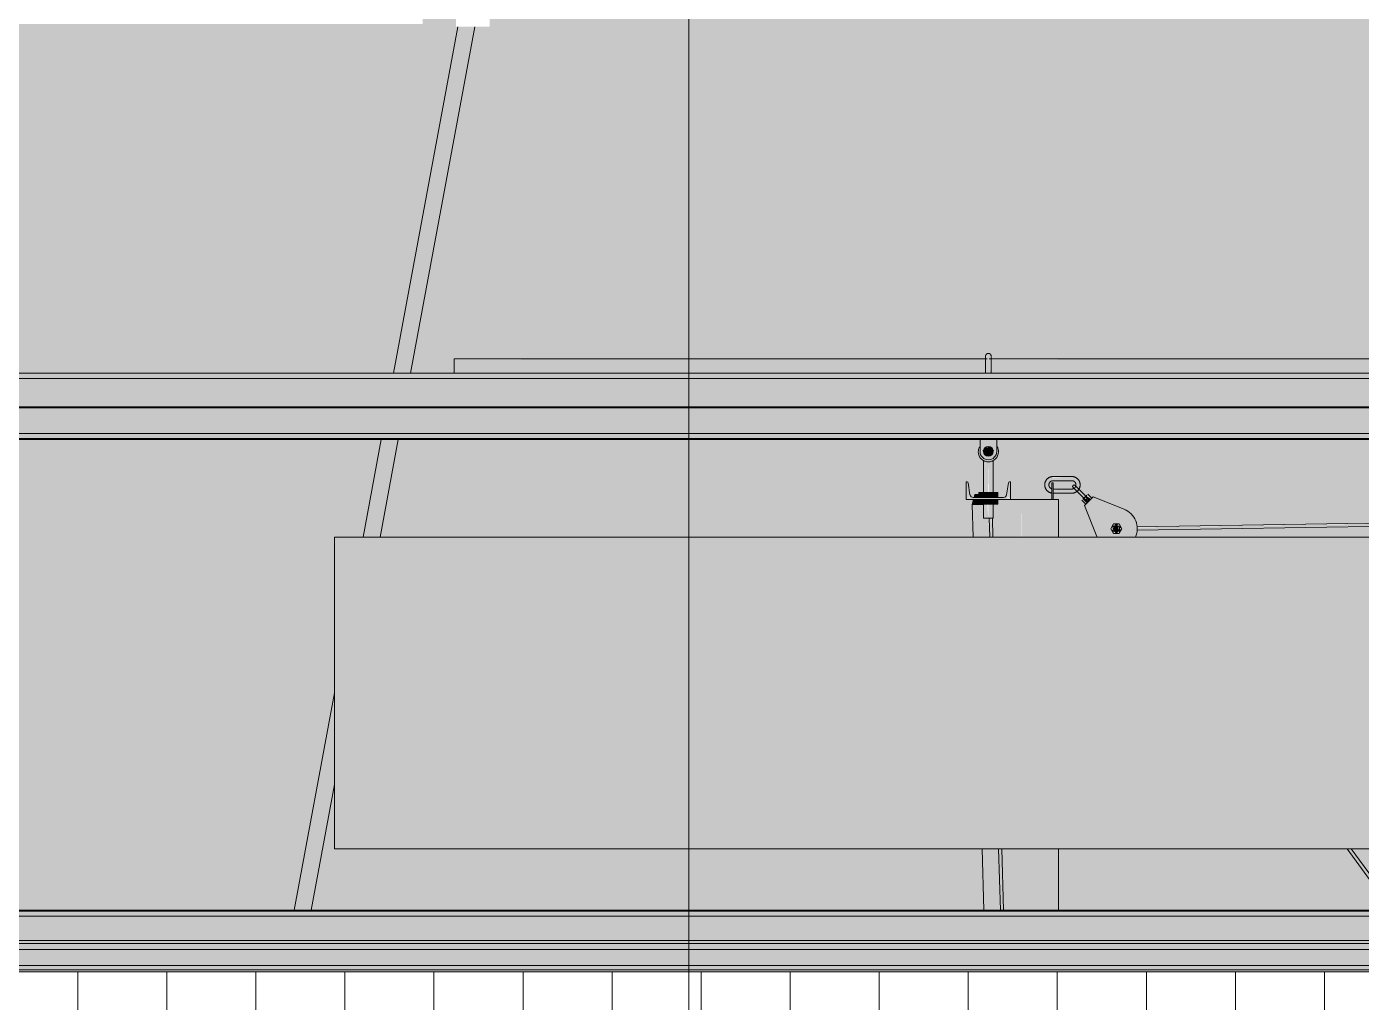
# Model space of a CAD drawing. Header units: inches. Extents: x -55396 to -733, y -290 to 853.
# Drawn here: x -20498.5 to -20378.6, y 236.2 to 323.8 of the extents above; entities that cross this region are included whole.
import ezdxf

# ---------------------------------------------------------------- set-up
doc = ezdxf.new("R2010")
doc.units = ezdxf.units.IN
doc.header["$MEASUREMENT"] = 0
doc.linetypes.add('Hidden 1_8_', pattern=[0.1875, 0.125, -0.0625])
for name, color, linetype, lineweight in [('A-GLAZ-CWMG', 51, 'Continuous', 9), ('A-WALL-PATT', 111, 'Continuous', 25), ('G-ANNO-SYMB', 111, 'Continuous', 9), ('I-WALL', 2, 'Continuous', 9), ('M-HVAC-DUCT', 70, 'Continuous', 9), ('Q-SPCQ', 91, 'Continuous', 9), ('S-BEAM', 12, 'Continuous', 9)]:
    doc.layers.add(name, color=color, linetype=linetype, lineweight=lineweight)

# ---------------------------------------------------------------- blocks, each defined once
blk = doc.blocks.new('Girt_Z - 10_D-1178830-Section 7')
at = {"layer": 'S-BEAM'}
for points in [[(21240.14, 292.25), (21380.55, 292.25), (21380.55, 292.73), (21134.3, 292.73), (21134.3, 292.25), (21237.72, 292.25)], [(21134.3, 289.88), (21380.55, 289.88), (21380.55, 292.25), (21134.3, 292.25), (21134.3, 291.26)], [(21150.57, 289.7), (21380.55, 289.72), (21380.55, 289.88), (21134.3, 289.88), (21134.3, 289.7), (21145.73, 289.7)], [(21378.13, 287.3), (21380.55, 287.3), (21380.55, 289.62), (21134.3, 289.62), (21134.3, 287.3), (21368.45, 287.3)], [(21378.13, 286.85), (21380.55, 286.85), (21380.55, 287.3), (21134.3, 287.3), (21134.3, 286.85), (21368.45, 286.85)]]:
    blk.add_hatch(color=256, dxfattribs=at).paths.add_polyline_path(points, flags=0)
for p, q in [((21134.3, 292.73), (21380.55, 292.73)), ((21134.3, 292.25), (21380.55, 292.25)), ((21134.3, 289.7), (21380.55, 289.7)), ((21134.3, 289.62), (21380.55, 289.62)), ((21134.3, 287.3), (21380.55, 287.3)), ((21134.3, 286.85), (21380.55, 286.85)), ((21134.3, 286.77), (21380.55, 286.77))]:
    blk.add_line(p, q, dxfattribs=at)
blk = doc.blocks.new('Basketball_Backstop-Performance_Sports_Systems-3103-Ceiling_Hung - 27_-0_ to 27_-11 7_8_-652462-Section 7')
at = {"layer": 'Q-SPCQ'}
h = blk.add_hatch(color=256, dxfattribs=at)
h.paths.add_polyline_path([(21191.43, 292.73), (21239.23, 292.77), (21239.19, 293.31), (21239.21, 294), (21191.43, 293.94), (21191.43, 293.12)], flags=0)
h.paths.add_polyline_path([(21240.14, 292.73), (21287.43, 292.73), (21287.43, 294), (21239.65, 293.94), (21239.65, 293.53), (21239.68, 292.73)], flags=0)
for points in [[(21239.25, 292.73), (21239.43, 292.73), (21239.43, 294.44), (21239.21, 294.1), (21239.21, 293.71), (21239.22, 292.73)], [(21239.63, 292.73), (21239.59, 294.3), (21239.43, 294.44), (21239.43, 292.73), (21239.6, 292.73)], [(21239.43, 284.75), (21239.88, 284.87), (21240.21, 285.2), (21240.33, 285.69), (21240.21, 286.11), (21240.18, 286.07), (21240.12, 285.42), (21239.94, 285.14), (21239.57, 284.96), (21239.23, 284.96), (21238.89, 285.16), (21238.7, 285.49), (21238.64, 286.11), (21238.53, 285.61), (21238.68, 285.16), (21238.97, 284.87), (21239.36, 284.76)], [(21239.31, 285.26), (21239.65, 285.31), (21239.81, 285.47), (21239.81, 285.91), (21239.54, 286.11), (21239.12, 286), (21239.01, 285.77), (21239.01, 285.57)], [(21246.93, 283.07), (21246.93, 283.43), (21245.24, 283.34), (21245.24, 283.07)], [(21238.99, 281.55), (21238.99, 281.99), (21238.56, 281.99), (21238.56, 281.55)], [(21238.99, 281.55), (21239.86, 281.55), (21239.86, 281.99), (21238.99, 281.99)], [(21239.86, 281.55), (21240.29, 281.55), (21240.29, 281.99), (21239.86, 281.99)], [(21245.24, 281.37), (21245.24, 282.87), (21245.12, 282.87), (21245.12, 281.37)], [(21246.93, 281.94), (21246.93, 282.31), (21245.24, 282.22), (21245.24, 281.94)], [(21238.99, 280.94), (21238.99, 281.37), (21238.56, 281.37), (21238.56, 280.94)], [(21238.99, 280.94), (21239.86, 280.94), (21239.86, 281.37), (21238.99, 281.37)], [(21240.29, 280.94), (21240.29, 281.37), (21239.86, 281.37), (21239.86, 280.94)], [(21248.27, 281.04), (21248.45, 281.22), (21248.06, 281.53), (21247.91, 281.39), (21248.21, 281.09)], [(21248.45, 281.22), (21248.64, 281.41), (21248.23, 281.71), (21248.1, 281.58), (21248.18, 281.5)], [(21251.04, 278.53), (21251.05, 278.53), (21251.14, 278.62), (21251.04, 278.95), (21250.86, 278.99), (21250.68, 278.75), (21250.8, 278.53)]]:
    blk.add_hatch(color=256, dxfattribs=at).paths.add_polyline_path(points, flags=0)
h = blk.add_hatch(color=256, dxfattribs=at)
h.paths.add_polyline_path([(21239.43, 284.94), (21239.8, 285.04), (21240.1, 285.37), (21240.14, 285.69), (21239.81, 285.69), (21239.73, 285.39), (21239.53, 285.29), (21239.27, 285.31), (21239.01, 285.69), (21238.93, 285.73), (21238.68, 285.69), (21238.78, 285.31), (21239.05, 285.04), (21239.23, 284.96)], flags=0)
h.paths.add_polyline_path([(21240.18, 285.69), (21240.18, 286.77), (21238.68, 286.77), (21238.68, 285.69), (21239.07, 285.91), (21239.26, 286.07), (21239.6, 286.07), (21240.14, 285.7)], flags=0)
h = blk.add_hatch(color=256, dxfattribs=at)
h.paths.add_polyline_path([(21239.43, 279.69), (21239.34, 280.94), (21238.99, 280.94), (21239.05, 279.69), (21239.31, 279.69)], flags=0)
h.paths.add_polyline_path([(21239.24, 281.99), (21239.43, 281.99), (21239.43, 284.75), (21239, 284.78), (21239.05, 281.99), (21239.18, 281.99)], flags=0)
h = blk.add_hatch(color=256, dxfattribs=at)
h.paths.add_polyline_path([(21239.87, 279.69), (21239.81, 280.94), (21239.43, 280.94), (21239.43, 279.69), (21239.86, 279.69)], flags=0)
h.paths.add_polyline_path([(21239.68, 281.99), (21239.86, 281.99), (21239.81, 284.83), (21239.43, 284.75), (21239.49, 281.99), (21239.62, 281.99)], flags=0)
h = blk.add_hatch(color=256, dxfattribs=at)
h.paths.add_polyline_path([(21241.43, 281.37), (21241.43, 282.95), (21241.24, 282.88), (21241.07, 281.79), (21241.32, 281.5)], flags=0)
h.paths.add_polyline_path([(21241.43, 281.37), (21241.02, 281.67), (21240.98, 281.62), (21241.2, 281.5)], flags=0)
h.paths.add_polyline_path([(21237.43, 281.37), (21237.78, 281.79), (21237.62, 282.88), (21237.43, 282.95), (21237.43, 281.5)], flags=0)
h.paths.add_polyline_path([(21237.43, 281.37), (21237.83, 281.67), (21237.8, 281.73), (21237.56, 281.5)], flags=0)
h.paths.add_polyline_path([(21241.43, 281.37), (21240.79, 281.55), (21237.87, 281.5), (21237.72, 281.37)], flags=0)
h = blk.add_hatch(color=256, dxfattribs=at)
h.paths.add_polyline_path([(21238.99, 280.92), (21238.99, 280.94), (21238.56, 280.94), (21238.56, 281.37), (21238.1, 281.37), (21237.98, 280.92), (21238.99, 280.92)], flags=0)
h.paths.add_polyline_path([(21238.15, 281.55), (21238.56, 281.55), (21238.56, 281.83), (21238.23, 281.83)], flags=0)
h = blk.add_hatch(color=256, dxfattribs=at)
h.paths.add_polyline_path([(21239.02, 244.48), (21240.51, 244.48), (21240.35, 250), (21238.86, 250)], flags=0)
h.paths.add_polyline_path([(21239.28, 278), (21239.55, 278), (21239.43, 279.69), (21238.99, 279.69), (21238.99, 280.92), (21237.98, 280.92), (21238.06, 278), (21239.21, 278)], flags=0)
h = blk.add_hatch(color=256, dxfattribs=at)
h.paths.add_polyline_path([(21242.43, 244.48), (21242.43, 250), (21240.63, 250), (21240.79, 244.48), (21241.76, 244.48)], flags=0)
h.paths.add_polyline_path([(21239.87, 278), (21242.43, 278), (21242.43, 281.37), (21240.29, 281.37), (21240.29, 280.94), (21239.86, 280.92), (21239.86, 278)], flags=0)
h = blk.add_hatch(color=256, dxfattribs=at)
h.paths.add_polyline_path([(21244.89, 244.48), (21245.74, 244.48), (21245.74, 250), (21242.43, 250), (21242.43, 244.48), (21244.77, 244.48)], flags=0)
h.paths.add_polyline_path([(21244.08, 278), (21245.74, 278), (21245.74, 281.37), (21242.43, 281.37), (21242.45, 278), (21243.3, 278)], flags=0)
h = blk.add_hatch(color=256, dxfattribs=at)
h.paths.add_polyline_path([(21249.22, 278), (21252.63, 278), (21252.72, 278.21), (21252.8, 278.66), (21252.77, 279.12), (21252.62, 279.56), (21252.25, 280.06), (21252.04, 280.26), (21251.14, 280.69), (21248.85, 281.62), (21248.06, 280.83), (21249.19, 278.04)], flags=0)
h.paths.add_polyline_path([(21250.68, 279.19), (21250.78, 278.99), (21250.83, 279.07), (21250.71, 279.16)], flags=0)
h.paths.add_polyline_path([(21251.43, 278.75), (21251.2, 278.82), (21251.26, 278.68), (21251.41, 278.74)], flags=0)
h.paths.add_polyline_path([(21251.18, 278.31), (21251.1, 278.53), (21251.04, 278.42), (21251.14, 278.34)], flags=0)
h.paths.add_polyline_path([(21251.05, 278.31), (21250.65, 278.35), (21250.42, 278.75), (21250.71, 279.19), (21251.2, 279.16), (21251.39, 278.68), (21251.12, 278.31)], flags=0)
h.paths.add_polyline_path([(21250.68, 278.31), (21250.8, 278.5), (21250.7, 278.5), (21250.68, 278.39)], flags=0)
h.paths.add_polyline_path([(21250.67, 278.64), (21250.67, 278.86), (21250.48, 278.73), (21250.62, 278.66)], flags=0)
h.paths.add_polyline_path([(21251.15, 278.92), (21251.13, 279.15), (21251.04, 279.01), (21251.14, 278.93)], flags=0)
h = blk.add_hatch(color=256, dxfattribs=at)
h.paths.add_polyline_path([(21252.79, 278.62), (21381.56, 280.66), (21381.52, 280.9), (21252.79, 278.86), (21252.79, 278.63)], flags=0)
h.paths.add_polyline_path([(21251.16, 278.63), (21251.2, 278.71), (21251.14, 278.91), (21251.12, 278.82), (21251.16, 278.64)], flags=0)
h = blk.add_hatch(color=256, dxfattribs=at)
h.paths.add_polyline_path([(21240.51, 244.48), (21240.79, 244.48), (21240.63, 250), (21240.35, 250)], flags=0)
h.paths.add_polyline_path([(21239.58, 278), (21239.83, 278), (21239.71, 279.69), (21239.51, 279.69), (21239.55, 278)], flags=0)
h = blk.add_hatch(color=256, dxfattribs=at)
h.paths.add_polyline_path([(21251.04, 278.31), (21251.18, 278.31), (21250.93, 278.5), (21250.68, 278.31)], flags=0)
h.paths.add_polyline_path([(21251.18, 278.31), (21251.43, 278.75), (21251.14, 278.62), (21251.15, 278.53)], flags=0)
h.paths.add_polyline_path([(21250.68, 278.31), (21250.68, 278.64), (21250.47, 278.66)], flags=0)
h.paths.add_polyline_path([(21250.68, 279.19), (21250.93, 279), (21251.18, 279.19)], flags=0)
h.paths.add_polyline_path([(21250.42, 278.75), (21250.71, 278.93), (21250.68, 279.19), (21250.56, 278.99)], flags=0)
h.paths.add_polyline_path([(21251.43, 278.75), (21251.17, 279.06), (21251.14, 278.87), (21251.32, 278.8)], flags=0)
h = blk.add_hatch(color=256, dxfattribs=at)
h.paths.add_polyline_path([(21276.05, 244.48), (21271.94, 250), (21271.65, 250), (21275.76, 244.48), (21276.04, 244.48)], flags=0)
h.paths.add_polyline_path([(21250.96, 278.47), (21251.15, 278.58), (21251.07, 278.55), (21250.95, 278.53), (21250.96, 278.48)], flags=0)
for p, q in [((21239.32, 294), (21191.43, 294)), ((21191.43, 292.73), (21191.43, 294)), ((21287.43, 294), (21239.49, 294)), ((21238.68, 286.77), (21238.68, 285.69)), ((21240.18, 285.69), (21240.18, 286.77)), ((21238.99, 284.86), (21238.99, 281.99)), ((21238.99, 284.86), (21238.99, 281.99)), ((21239.87, 281.99), (21239.87, 284.86)), ((21239.87, 281.99), (21239.87, 284.86)), ((21246.93, 283.44), (21245.24, 283.44)), ((21245.24, 283.06), (21246.93, 283.06)), ((21237.53, 282.95), (21237.43, 282.95)), ((21237.43, 282.95), (21237.43, 281.37)), ((21237.78, 281.79), (21237.62, 282.88)), ((21238.23, 281.83), (21238.15, 281.55)), ((21238.56, 281.83), (21238.23, 281.83)), ((21238.56, 281.99), (21238.99, 281.99)), ((21238.56, 281.55), (21238.56, 281.99)), ((21238.99, 281.99), (21239.86, 281.99)), ((21238.99, 281.55), (21238.99, 281.99)), ((21239.86, 281.99), (21240.29, 281.99)), ((21239.86, 281.55), (21239.86, 281.99)), ((21240.29, 281.99), (21240.29, 281.55)), ((21241.24, 282.88), (21241.07, 281.79)), ((21241.43, 282.95), (21241.33, 282.95)), ((21241.43, 281.37), (21241.43, 282.95)), ((21245.12, 281.37), (21245.12, 282.87)), ((21245.24, 282.87), (21245.12, 282.87)), ((21245.24, 282.87), (21245.24, 281.37)), ((21246.93, 282.31), (21245.24, 282.31)), ((21245.24, 281.94), (21246.93, 281.94)), ((21248.1, 281.58), (21248.29, 281.77)), ((21248.72, 281.49), (21248.36, 281.84)), ((21237.43, 281.37), (21241.43, 281.37)), ((21238.1, 281.37), (21237.98, 280.92)), ((21237.98, 280.92), (21239.02, 280.92)), ((21237.98, 280.92), (21238.06, 278)), ((21240.79, 281.55), (21238.06, 281.55)), ((21238.56, 280.94), (21238.56, 281.37)), ((21238.99, 280.94), (21238.56, 280.94)), ((21238.99, 280.94), (21238.99, 281.37)), ((21238.99, 280.94), (21238.99, 279.69)), ((21239.86, 280.94), (21238.99, 280.94)), ((21239.86, 280.94), (21239.86, 281.37)), ((21240.29, 280.94), (21239.86, 280.94)), ((21239.87, 279.69), (21239.87, 280.94)), ((21240.29, 281.37), (21240.29, 280.94)), ((21241.42, 281.37), (21242.43, 281.37)), ((21242.43, 281.37), (21245.74, 281.37)), ((21245.74, 278), (21245.74, 281.37)), ((21247.83, 281.31), (21248.19, 280.96)), ((21247.91, 281.39), (21248.1, 281.58)), ((21248.06, 280.83), (21248.85, 281.62)), ((21248.06, 280.83), (21249.19, 278.04)), ((21251.64, 280.49), (21248.85, 281.62)), ((21381.56, 280.9), (21252.78, 278.93)), ((21252.79, 278.62), (21381.56, 280.59)), ((21239.43, 279.69), (21238.99, 279.69)), ((21239.87, 279.69), (21239.43, 279.69)), ((21239.55, 278), (21239.51, 279.69)), ((21239.83, 278), (21239.79, 279.69)), ((21250.68, 279.19), (21250.42, 278.75)), ((21250.42, 278.75), (21250.68, 278.31)), ((21251.18, 279.19), (21250.68, 279.19)), ((21250.68, 278.31), (21251.18, 278.31)), ((21250.8, 278.9), (21250.71, 278.9)), ((21251.43, 278.75), (21251.18, 279.19)), ((21251.18, 278.31), (21251.43, 278.75)), ((21238.86, 250), (21239.02, 244.48)), ((21240.51, 244.48), (21240.35, 250)), ((21240.79, 244.48), (21240.63, 250)), ((21245.74, 244.48), (21245.74, 250)), ((21271.65, 250), (21275.66, 244.48)), ((21276.05, 244.48), (21272.03, 250))]:
    blk.add_line(p, q, dxfattribs=at)
at = {"layer": 'Q-SPCQ', "flags": 128}
for points in [[(21239.18, 294.25), (21239.18, 294.26), (21239.18, 294.27), (21239.18, 294.28), (21239.18, 294.29), (21239.18, 294.3), (21239.18, 294.31), (21239.19, 294.32), (21239.19, 294.33), (21239.19, 294.34), (21239.2, 294.35), (21239.2, 294.36), (21239.21, 294.37), (21239.21, 294.37), (21239.22, 294.38), (21239.22, 294.39), (21239.23, 294.4), (21239.23, 294.41), (21239.24, 294.41), (21239.25, 294.42), (21239.25, 294.43), (21239.26, 294.44), (21239.27, 294.44), (21239.28, 294.45), (21239.28, 294.45), (21239.29, 294.46), (21239.3, 294.47), (21239.31, 294.47), (21239.32, 294.48), (21239.33, 294.48), (21239.34, 294.48), (21239.35, 294.49), (21239.36, 294.49), (21239.37, 294.49), (21239.38, 294.49), (21239.39, 294.5), (21239.4, 294.5), (21239.41, 294.5), (21239.42, 294.5), (21239.43, 294.5), (21239.43, 294.5)], [(21239.18, 294.25), (21239.18, 294.26), (21239.18, 294.27), (21239.18, 294.28), (21239.18, 294.29), (21239.18, 294.3), (21239.18, 294.31), (21239.19, 294.32), (21239.19, 294.33), (21239.19, 294.34), (21239.2, 294.35), (21239.2, 294.36), (21239.21, 294.37), (21239.21, 294.37), (21239.22, 294.38), (21239.22, 294.39), (21239.23, 294.4), (21239.23, 294.41), (21239.24, 294.41), (21239.25, 294.42), (21239.25, 294.43), (21239.26, 294.44), (21239.27, 294.44), (21239.28, 294.45), (21239.28, 294.45), (21239.29, 294.46), (21239.3, 294.47), (21239.31, 294.47), (21239.32, 294.48), (21239.33, 294.48), (21239.34, 294.48), (21239.35, 294.49), (21239.36, 294.49), (21239.37, 294.49), (21239.38, 294.49), (21239.39, 294.5), (21239.4, 294.5), (21239.41, 294.5), (21239.42, 294.5), (21239.43, 294.5), (21239.43, 294.5)], [(21239.18, 294.23), (21239.18, 294.24), (21239.18, 294.25), (21239.18, 294.25)], [(21239.18, 294.25), (21239.18, 294.25), (21239.18, 294.24), (21239.18, 294.24)], [(21239.18, 293.97), (21239.18, 294.01), (21239.18, 294.05), (21239.18, 294.08), (21239.18, 294.11), (21239.18, 294.14), (21239.18, 294.17), (21239.18, 294.19), (21239.18, 294.21), (21239.18, 294.22), (21239.18, 294.23), (21239.18, 294.24), (21239.18, 294.25), (21239.18, 294.25)], [(21239.18, 294.25), (21239.18, 294.25), (21239.18, 294.24), (21239.18, 294.24), (21239.18, 294.22), (21239.18, 294.21), (21239.18, 294.19), (21239.18, 294.17), (21239.18, 294.15), (21239.18, 294.12), (21239.18, 294.09), (21239.18, 294.06), (21239.18, 294.02), (21239.18, 293.99), (21239.18, 293.94), (21239.18, 293.9), (21239.18, 293.85), (21239.18, 293.81), (21239.18, 293.75), (21239.18, 293.7), (21239.18, 293.64), (21239.18, 293.58), (21239.18, 293.52), (21239.18, 293.46), (21239.18, 293.4), (21239.18, 293.33), (21239.18, 293.26), (21239.18, 293.19), (21239.18, 293.12), (21239.18, 293.05), (21239.18, 292.97), (21239.18, 292.9), (21239.18, 292.82), (21239.18, 292.75)], [(21239.18, 294.01), (21239.18, 294.05), (21239.18, 294.08)], [(21239.18, 294.06), (21239.18, 294.02), (21239.18, 293.99)], [(21239.43, 294.5), (21239.44, 294.5), (21239.45, 294.5), (21239.46, 294.5), (21239.47, 294.5), (21239.48, 294.5), (21239.49, 294.49), (21239.5, 294.49), (21239.51, 294.49), (21239.52, 294.48), (21239.53, 294.48), (21239.53, 294.48), (21239.54, 294.47), (21239.55, 294.47), (21239.56, 294.46), (21239.57, 294.46), (21239.58, 294.45), (21239.59, 294.44), (21239.59, 294.44), (21239.6, 294.43), (21239.61, 294.42), (21239.61, 294.42), (21239.62, 294.41), (21239.63, 294.4), (21239.63, 294.39), (21239.64, 294.39), (21239.64, 294.38), (21239.65, 294.37), (21239.65, 294.36), (21239.66, 294.35), (21239.66, 294.34), (21239.66, 294.33), (21239.67, 294.32), (21239.67, 294.31), (21239.67, 294.3), (21239.67, 294.29), (21239.68, 294.28), (21239.68, 294.27), (21239.68, 294.26), (21239.68, 294.25), (21239.68, 294.25)], [(21239.43, 294.5), (21239.44, 294.5), (21239.45, 294.5), (21239.46, 294.5), (21239.47, 294.5), (21239.48, 294.5), (21239.49, 294.49), (21239.5, 294.49), (21239.51, 294.49), (21239.52, 294.48), (21239.53, 294.48), (21239.53, 294.48), (21239.54, 294.47), (21239.55, 294.47), (21239.56, 294.46), (21239.57, 294.46), (21239.58, 294.45), (21239.59, 294.44), (21239.59, 294.44), (21239.6, 294.43), (21239.61, 294.42), (21239.61, 294.42), (21239.62, 294.41), (21239.63, 294.4), (21239.63, 294.39), (21239.64, 294.39), (21239.64, 294.38), (21239.65, 294.37), (21239.65, 294.36), (21239.66, 294.35), (21239.66, 294.34), (21239.66, 294.33), (21239.67, 294.32), (21239.67, 294.31), (21239.67, 294.3), (21239.67, 294.29), (21239.68, 294.28), (21239.68, 294.27), (21239.68, 294.26), (21239.68, 294.25), (21239.68, 294.25)], [(21239.68, 294.23), (21239.68, 294.24), (21239.68, 294.25), (21239.68, 294.25)], [(21239.68, 294.25), (21239.68, 294.25), (21239.68, 294.24), (21239.68, 294.24)], [(21239.68, 292.73), (21239.68, 292.8), (21239.68, 292.88), (21239.68, 292.95), (21239.68, 293.03), (21239.68, 293.1), (21239.68, 293.17), (21239.68, 293.24), (21239.68, 293.31), (21239.68, 293.38), (21239.68, 293.44), (21239.68, 293.51), (21239.68, 293.57), (21239.68, 293.63), (21239.68, 293.68), (21239.68, 293.74), (21239.68, 293.79), (21239.68, 293.84), (21239.68, 293.89), (21239.68, 293.93), (21239.68, 293.97), (21239.68, 294.01), (21239.68, 294.05), (21239.68, 294.08), (21239.68, 294.11), (21239.68, 294.14), (21239.68, 294.17), (21239.68, 294.19), (21239.68, 294.21), (21239.68, 294.22), (21239.68, 294.23), (21239.68, 294.24), (21239.68, 294.25), (21239.68, 294.25)], [(21239.68, 294.25), (21239.68, 294.25), (21239.68, 294.24), (21239.68, 294.24), (21239.68, 294.22), (21239.68, 294.21), (21239.68, 294.19), (21239.68, 294.17), (21239.68, 294.15), (21239.68, 294.12), (21239.68, 294.09), (21239.68, 294.06), (21239.68, 294.02), (21239.68, 293.99)], [(21239.68, 294.01), (21239.68, 294.05), (21239.68, 294.08)], [(21239.68, 294.06), (21239.68, 294.02), (21239.68, 293.99)], [(21245.24, 283.44), (21245.21, 283.44), (21245.18, 283.44), (21245.15, 283.43), (21245.12, 283.43), (21245.09, 283.42), (21245.06, 283.42), (21245.03, 283.41), (21245, 283.4), (21244.98, 283.39), (21244.95, 283.38), (21244.92, 283.37), (21244.89, 283.35), (21244.87, 283.34), (21244.84, 283.32), (21244.82, 283.31), (21244.79, 283.29), (21244.77, 283.27), (21244.75, 283.25), (21244.72, 283.23), (21244.7, 283.21), (21244.68, 283.19), (21244.66, 283.17), (21244.64, 283.14), (21244.63, 283.12), (21244.61, 283.09), (21244.59, 283.07), (21244.58, 283.04), (21244.57, 283.01), (21244.55, 282.99), (21244.54, 282.96), (21244.53, 282.93), (21244.52, 282.9), (21244.51, 282.87), (21244.51, 282.84), (21244.5, 282.81), (21244.5, 282.79), (21244.49, 282.76), (21244.49, 282.73), (21244.49, 282.7), (21244.49, 282.69)], [(21244.87, 282.69), (21244.87, 282.7), (21244.87, 282.72), (21244.87, 282.73), (21244.87, 282.75), (21244.87, 282.76), (21244.88, 282.78), (21244.88, 282.79), (21244.88, 282.81), (21244.89, 282.82), (21244.89, 282.83), (21244.9, 282.85), (21244.91, 282.86), (21244.91, 282.87), (21244.92, 282.89), (21244.93, 282.9), (21244.94, 282.91), (21244.95, 282.92), (21244.96, 282.93), (21244.97, 282.95), (21244.98, 282.96), (21244.99, 282.97), (21245, 282.98), (21245.01, 282.99), (21245.03, 282.99), (21245.04, 283), (21245.05, 283.01), (21245.06, 283.02), (21245.08, 283.03), (21245.09, 283.03), (21245.1, 283.04), (21245.12, 283.04), (21245.13, 283.05), (21245.15, 283.05), (21245.16, 283.05), (21245.18, 283.06), (21245.19, 283.06), (21245.21, 283.06), (21245.22, 283.06), (21245.24, 283.06), (21245.24, 283.06)], [(21247.68, 282.69), (21247.68, 282.72), (21247.68, 282.75), (21247.67, 282.78), (21247.67, 282.81), (21247.66, 282.84), (21247.66, 282.87), (21247.65, 282.89), (21247.64, 282.92), (21247.63, 282.95), (21247.62, 282.98), (21247.61, 283.01), (21247.59, 283.03), (21247.58, 283.06), (21247.56, 283.09), (21247.55, 283.11), (21247.53, 283.14), (21247.51, 283.16), (21247.49, 283.18), (21247.47, 283.2), (21247.45, 283.23), (21247.43, 283.25), (21247.41, 283.27), (21247.38, 283.28), (21247.36, 283.3), (21247.33, 283.32), (21247.31, 283.33), (21247.28, 283.35), (21247.25, 283.36), (21247.23, 283.38), (21247.2, 283.39), (21247.17, 283.4), (21247.14, 283.41), (21247.11, 283.41), (21247.08, 283.42), (21247.06, 283.43), (21247.03, 283.43), (21247, 283.43), (21246.97, 283.44), (21246.94, 283.44), (21246.93, 283.44)], [(21246.93, 283.06), (21246.94, 283.06), (21246.96, 283.06), (21246.97, 283.06), (21246.99, 283.06), (21247, 283.06), (21247.02, 283.05), (21247.03, 283.05), (21247.05, 283.04), (21247.06, 283.04), (21247.07, 283.03), (21247.09, 283.03), (21247.1, 283.02), (21247.11, 283.01), (21247.13, 283.01), (21247.14, 283), (21247.15, 282.99), (21247.16, 282.98), (21247.18, 282.97), (21247.19, 282.96), (21247.2, 282.95), (21247.21, 282.94), (21247.22, 282.93), (21247.23, 282.91), (21247.24, 282.9), (21247.24, 282.89), (21247.25, 282.88), (21247.26, 282.86), (21247.27, 282.85), (21247.27, 282.84), (21247.28, 282.82), (21247.28, 282.81), (21247.29, 282.8), (21247.29, 282.78), (21247.29, 282.77), (21247.3, 282.75), (21247.3, 282.74), (21247.3, 282.72), (21247.3, 282.71), (21247.3, 282.69), (21247.3, 282.69)], [(21244.49, 282.69), (21244.49, 282.66), (21244.49, 282.63), (21244.5, 282.6), (21244.5, 282.57), (21244.51, 282.54), (21244.51, 282.51), (21244.52, 282.48), (21244.53, 282.45), (21244.54, 282.42), (21244.55, 282.4), (21244.56, 282.37), (21244.58, 282.34), (21244.59, 282.31), (21244.6, 282.29), (21244.62, 282.26), (21244.64, 282.24), (21244.66, 282.22), (21244.68, 282.19), (21244.7, 282.17), (21244.72, 282.15), (21244.74, 282.13), (21244.76, 282.11), (21244.79, 282.09), (21244.81, 282.07), (21244.84, 282.06), (21244.86, 282.04), (21244.89, 282.03), (21244.91, 282.01), (21244.94, 282), (21244.97, 281.99), (21245, 281.98), (21245.03, 281.97), (21245.05, 281.96), (21245.08, 281.95), (21245.11, 281.95)], [(21245.11, 282.34), (21245.09, 282.34), (21245.08, 282.35), (21245.07, 282.35), (21245.05, 282.36), (21245.04, 282.37), (21245.03, 282.38), (21245.02, 282.39), (21245, 282.4), (21244.99, 282.41), (21244.98, 282.42), (21244.97, 282.43), (21244.96, 282.44), (21244.95, 282.45), (21244.94, 282.46), (21244.93, 282.47), (21244.92, 282.48), (21244.92, 282.5), (21244.91, 282.51), (21244.9, 282.52), (21244.9, 282.54), (21244.89, 282.55), (21244.89, 282.57), (21244.88, 282.58), (21244.88, 282.59), (21244.87, 282.61), (21244.87, 282.62), (21244.87, 282.64), (21244.87, 282.65), (21244.87, 282.67), (21244.87, 282.68), (21244.87, 282.69)], [(21246.93, 281.94), (21246.96, 281.94), (21246.99, 281.94), (21247.02, 281.94), (21247.05, 281.95), (21247.08, 281.95), (21247.11, 281.96), (21247.14, 281.97), (21247.16, 281.98), (21247.19, 281.99), (21247.22, 282), (21247.25, 282.01), (21247.27, 282.02), (21247.3, 282.04), (21247.33, 282.05), (21247.35, 282.07), (21247.38, 282.09), (21247.4, 282.1), (21247.42, 282.12), (21247.44, 282.14), (21247.47, 282.16), (21247.49, 282.19), (21247.51, 282.21), (21247.52, 282.23), (21247.54, 282.26), (21247.56, 282.28), (21247.57, 282.31), (21247.59, 282.33), (21247.6, 282.36), (21247.62, 282.39), (21247.63, 282.42), (21247.64, 282.44), (21247.65, 282.47), (21247.65, 282.5), (21247.66, 282.53), (21247.67, 282.56), (21247.67, 282.59), (21247.67, 282.62), (21247.68, 282.65), (21247.68, 282.68), (21247.68, 282.69)], [(21247.3, 282.69), (21247.3, 282.67), (21247.3, 282.66), (21247.3, 282.64), (21247.3, 282.63), (21247.3, 282.61), (21247.29, 282.6), (21247.29, 282.58), (21247.28, 282.57), (21247.28, 282.56), (21247.27, 282.54), (21247.27, 282.53), (21247.26, 282.51), (21247.25, 282.5), (21247.25, 282.49), (21247.24, 282.48), (21247.23, 282.46), (21247.22, 282.45), (21247.21, 282.44), (21247.2, 282.43), (21247.19, 282.42), (21247.18, 282.41), (21247.17, 282.4), (21247.15, 282.39), (21247.14, 282.38), (21247.13, 282.37), (21247.12, 282.36), (21247.1, 282.36), (21247.09, 282.35), (21247.08, 282.34), (21247.06, 282.34), (21247.05, 282.33), (21247.04, 282.33), (21247.02, 282.32), (21247.01, 282.32), (21246.99, 282.32), (21246.98, 282.32), (21246.96, 282.31), (21246.95, 282.31), (21246.93, 282.31), (21246.93, 282.31)], [(21247.04, 282.46), (21247.04, 282.47), (21247.03, 282.47), (21247.03, 282.47), (21247.03, 282.48), (21247.02, 282.48), (21247.02, 282.49), (21247.02, 282.49), (21247.02, 282.49), (21247.01, 282.5), (21247.01, 282.5), (21247.01, 282.51), (21247.01, 282.51), (21247.01, 282.52), (21247.01, 282.52), (21247, 282.53), (21247, 282.53), (21247, 282.54), (21247, 282.54), (21247, 282.55), (21247, 282.55), (21247, 282.56), (21247, 282.56), (21247, 282.57), (21247, 282.57), (21247, 282.58), (21247.01, 282.58), (21247.01, 282.59), (21247.01, 282.59), (21247.01, 282.6), (21247.01, 282.6), (21247.01, 282.61), (21247.02, 282.61), (21247.02, 282.61), (21247.02, 282.62), (21247.02, 282.62), (21247.03, 282.63), (21247.03, 282.63), (21247.03, 282.63), (21247.04, 282.64), (21247.04, 282.64)], [(21247.04, 282.64), (21247.04, 282.64), (21247.05, 282.65), (21247.05, 282.65), (21247.05, 282.65), (21247.06, 282.65), (21247.06, 282.66), (21247.07, 282.66), (21247.07, 282.66), (21247.08, 282.66), (21247.08, 282.67), (21247.08, 282.67), (21247.09, 282.67), (21247.09, 282.67), (21247.1, 282.67), (21247.1, 282.67), (21247.11, 282.67), (21247.11, 282.68), (21247.12, 282.68), (21247.12, 282.68), (21247.13, 282.68), (21247.13, 282.68), (21247.14, 282.68), (21247.14, 282.67), (21247.15, 282.67), (21247.15, 282.67), (21247.16, 282.67), (21247.16, 282.67), (21247.17, 282.67), (21247.17, 282.67), (21247.18, 282.67), (21247.18, 282.66), (21247.19, 282.66), (21247.19, 282.66), (21247.2, 282.66), (21247.2, 282.65), (21247.2, 282.65), (21247.21, 282.65), (21247.21, 282.64), (21247.21, 282.64), (21247.22, 282.64)], [(21247.57, 281.93), (21247.55, 281.95), (21247.53, 281.97), (21247.51, 282), (21247.48, 282.02), (21247.46, 282.04), (21247.44, 282.06), (21247.42, 282.08), (21247.4, 282.1), (21247.38, 282.12), (21247.36, 282.14), (21247.34, 282.16), (21247.32, 282.18), (21247.31, 282.2), (21247.29, 282.21), (21247.27, 282.23), (21247.25, 282.25), (21247.24, 282.27), (21247.22, 282.28), (21247.2, 282.3), (21247.19, 282.31), (21247.17, 282.33), (21247.16, 282.34), (21247.15, 282.35), (21247.13, 282.37), (21247.12, 282.38), (21247.11, 282.39), (21247.1, 282.4), (21247.09, 282.41), (21247.08, 282.42), (21247.07, 282.43), (21247.07, 282.43), (21247.06, 282.44), (21247.06, 282.45), (21247.05, 282.45), (21247.05, 282.45), (21247.04, 282.46), (21247.04, 282.46), (21247.04, 282.46), (21247.04, 282.46)], [(21247.04, 282.46), (21247.04, 282.46), (21247.04, 282.46), (21247.04, 282.46), (21247.05, 282.46), (21247.05, 282.45), (21247.05, 282.45), (21247.06, 282.44), (21247.07, 282.44), (21247.07, 282.43), (21247.08, 282.42), (21247.09, 282.41), (21247.1, 282.4), (21247.11, 282.39), (21247.12, 282.38), (21247.13, 282.37), (21247.14, 282.36), (21247.16, 282.34), (21247.17, 282.33), (21247.18, 282.32), (21247.2, 282.3), (21247.22, 282.29), (21247.23, 282.27), (21247.25, 282.25), (21247.26, 282.24), (21247.28, 282.22), (21247.3, 282.2), (21247.32, 282.18), (21247.34, 282.16), (21247.36, 282.14), (21247.38, 282.12), (21247.4, 282.1), (21247.42, 282.08), (21247.44, 282.06), (21247.46, 282.04), (21247.48, 282.02), (21247.5, 282), (21247.52, 281.98), (21247.54, 281.96), (21247.56, 281.94), (21247.57, 281.93)], [(21247.75, 282.11), (21247.72, 282.13), (21247.7, 282.15), (21247.68, 282.17), (21247.66, 282.19), (21247.64, 282.21), (21247.62, 282.23), (21247.6, 282.26), (21247.58, 282.28), (21247.56, 282.3), (21247.54, 282.32), (21247.52, 282.33), (21247.5, 282.35), (21247.48, 282.37), (21247.46, 282.39), (21247.45, 282.41), (21247.43, 282.43), (21247.41, 282.44), (21247.4, 282.46), (21247.38, 282.47), (21247.37, 282.49), (21247.35, 282.5), (21247.34, 282.52), (21247.32, 282.53), (21247.31, 282.54), (21247.3, 282.56), (21247.29, 282.57), (21247.28, 282.58), (21247.27, 282.59), (21247.26, 282.59), (21247.25, 282.6), (21247.24, 282.61), (21247.24, 282.62), (21247.23, 282.62), (21247.23, 282.63), (21247.22, 282.63), (21247.22, 282.63), (21247.22, 282.64), (21247.22, 282.64), (21247.22, 282.64)], [(21247.22, 282.64), (21247.22, 282.64), (21247.22, 282.64), (21247.22, 282.64), (21247.22, 282.63), (21247.23, 282.63), (21247.23, 282.62), (21247.24, 282.62), (21247.24, 282.61), (21247.25, 282.61), (21247.26, 282.6), (21247.27, 282.59), (21247.28, 282.58), (21247.29, 282.57), (21247.3, 282.56), (21247.31, 282.55), (21247.32, 282.53), (21247.33, 282.52), (21247.35, 282.51), (21247.36, 282.49), (21247.38, 282.48), (21247.39, 282.46), (21247.41, 282.45), (21247.42, 282.43), (21247.44, 282.41), (21247.46, 282.4), (21247.48, 282.38), (21247.5, 282.36), (21247.51, 282.34), (21247.53, 282.32), (21247.55, 282.3), (21247.57, 282.28), (21247.59, 282.26), (21247.61, 282.24), (21247.63, 282.22), (21247.66, 282.2), (21247.68, 282.18), (21247.7, 282.16), (21247.72, 282.14), (21247.74, 282.11), (21247.75, 282.11)], [(21247.57, 281.93), (21247.59, 281.91), (21247.61, 281.89), (21247.63, 281.87), (21247.65, 281.85), (21247.67, 281.83), (21247.7, 281.81), (21247.72, 281.79), (21247.74, 281.77), (21247.76, 281.75), (21247.78, 281.73), (21247.79, 281.71), (21247.81, 281.69), (21247.83, 281.67), (21247.85, 281.65), (21247.87, 281.63), (21247.89, 281.62), (21247.9, 281.6), (21247.92, 281.58), (21247.93, 281.57), (21247.95, 281.55), (21247.96, 281.54), (21247.98, 281.52), (21247.99, 281.51), (21248, 281.5), (21248.02, 281.49), (21248.03, 281.47), (21248.04, 281.46), (21248.05, 281.45), (21248.06, 281.45), (21248.06, 281.44), (21248.07, 281.43), (21248.08, 281.42), (21248.08, 281.42), (21248.09, 281.41), (21248.09, 281.41), (21248.09, 281.41), (21248.1, 281.4), (21248.1, 281.4), (21248.1, 281.4)], [(21247.99, 281.51), (21247.98, 281.52), (21247.97, 281.53), (21247.95, 281.55), (21247.94, 281.56), (21247.92, 281.58), (21247.91, 281.59), (21247.89, 281.61), (21247.87, 281.63), (21247.86, 281.65), (21247.84, 281.66), (21247.82, 281.68), (21247.8, 281.7), (21247.78, 281.72), (21247.76, 281.74), (21247.74, 281.76), (21247.72, 281.78), (21247.7, 281.8), (21247.68, 281.82), (21247.66, 281.84), (21247.64, 281.86), (21247.62, 281.88), (21247.6, 281.91), (21247.57, 281.93), (21247.57, 281.93)], [(21247.75, 282.11), (21247.77, 282.09), (21247.79, 282.07), (21247.81, 282.05), (21247.83, 282.02), (21247.85, 282), (21247.87, 281.98), (21247.89, 281.96), (21247.91, 281.94), (21247.93, 281.92), (21247.95, 281.9), (21247.97, 281.88), (21247.99, 281.86), (21248.01, 281.85), (21248.03, 281.83), (21248.05, 281.81), (21248.06, 281.79), (21248.08, 281.78), (21248.1, 281.76), (21248.11, 281.74), (21248.13, 281.73), (21248.14, 281.71), (21248.15, 281.7), (21248.17, 281.69)], [(21248.28, 281.58), (21248.28, 281.58), (21248.27, 281.58), (21248.27, 281.58), (21248.27, 281.59), (21248.27, 281.59), (21248.26, 281.59), (21248.26, 281.6), (21248.25, 281.61), (21248.24, 281.61), (21248.23, 281.62), (21248.23, 281.63), (21248.22, 281.64), (21248.21, 281.65), (21248.2, 281.66), (21248.18, 281.67), (21248.17, 281.68), (21248.16, 281.7), (21248.14, 281.71), (21248.13, 281.72), (21248.12, 281.74), (21248.1, 281.75), (21248.08, 281.77), (21248.07, 281.79), (21248.05, 281.8), (21248.03, 281.82), (21248.01, 281.84), (21248, 281.86), (21247.98, 281.88), (21247.96, 281.9), (21247.94, 281.92), (21247.92, 281.94), (21247.9, 281.96), (21247.88, 281.98), (21247.86, 282), (21247.84, 282.02), (21247.81, 282.04), (21247.79, 282.06), (21247.77, 282.08), (21247.75, 282.1), (21247.75, 282.11)], [(21248.1, 281.4), (21248.1, 281.4), (21248.1, 281.4), (21248.1, 281.41), (21248.09, 281.41), (21248.09, 281.41), (21248.08, 281.42), (21248.08, 281.42), (21248.07, 281.43), (21248.07, 281.44), (21248.06, 281.44), (21248.05, 281.45), (21248.04, 281.46), (21248.03, 281.47)], [(21248.28, 281.4), (21248.27, 281.4), (21248.27, 281.39), (21248.26, 281.39), (21248.26, 281.39), (21248.26, 281.39), (21248.25, 281.38), (21248.25, 281.38), (21248.24, 281.38), (21248.24, 281.38), (21248.23, 281.37), (21248.23, 281.37), (21248.23, 281.37), (21248.22, 281.37), (21248.22, 281.37), (21248.21, 281.37), (21248.21, 281.37), (21248.2, 281.37), (21248.2, 281.37), (21248.19, 281.37), (21248.19, 281.37), (21248.18, 281.37), (21248.18, 281.37), (21248.17, 281.37), (21248.17, 281.37), (21248.16, 281.37), (21248.16, 281.37), (21248.15, 281.37), (21248.15, 281.37), (21248.14, 281.37), (21248.14, 281.38), (21248.13, 281.38), (21248.13, 281.38), (21248.12, 281.38), (21248.12, 281.39), (21248.12, 281.39), (21248.11, 281.39), (21248.11, 281.39), (21248.1, 281.4), (21248.1, 281.4), (21248.1, 281.4)], [(21248.2, 281.65), (21248.21, 281.64), (21248.22, 281.63), (21248.23, 281.62), (21248.24, 281.61), (21248.25, 281.61), (21248.25, 281.6), (21248.26, 281.6), (21248.26, 281.59), (21248.27, 281.59), (21248.27, 281.58), (21248.27, 281.58), (21248.28, 281.58), (21248.28, 281.58)], [(21248.28, 281.58), (21248.28, 281.57), (21248.28, 281.57), (21248.29, 281.57), (21248.29, 281.56), (21248.29, 281.56), (21248.29, 281.55), (21248.3, 281.55), (21248.3, 281.55), (21248.3, 281.54), (21248.3, 281.54), (21248.31, 281.53), (21248.31, 281.53), (21248.31, 281.52), (21248.31, 281.52), (21248.31, 281.51), (21248.31, 281.51), (21248.31, 281.5), (21248.31, 281.5), (21248.31, 281.49), (21248.31, 281.49), (21248.31, 281.48), (21248.31, 281.48), (21248.31, 281.47), (21248.31, 281.47), (21248.31, 281.46), (21248.31, 281.46), (21248.31, 281.45), (21248.31, 281.45), (21248.3, 281.44), (21248.3, 281.44), (21248.3, 281.44), (21248.3, 281.43), (21248.3, 281.43), (21248.29, 281.42), (21248.29, 281.42), (21248.29, 281.41), (21248.28, 281.41), (21248.28, 281.41), (21248.28, 281.4), (21248.28, 281.4)]]:
    blk.add_lwpolyline(points, dxfattribs=at)
at = {"layer": 'Q-SPCQ'}
for centre, radius, start, end in [((21239.43, 285.66), 0.906, 150, 180), ((21239.43, 285.66), 0.906, 180, 0), ((21239.43, 285.69), 0.75, 180, 0), ((21239.43, 285.66), 0.5, 165, 166.6302), ((21239.43, 285.69), 0.438, 0, 180), ((21239.43, 285.69), 0.438, 180, 0), ((21239.43, 285.69), 0.437, 11.14, 15), ((21239.43, 285.66), 0.5, 13.3698, 15), ((21239.43, 285.66), 0.906, 0, 30), ((21237.53, 282.86), 0.09, 8.6582, 90), ((21238.06, 281.83), 0.28, 188.6582, 270), ((21240.79, 281.83), 0.28, 270, 351.3418), ((21241.33, 282.86), 0.09, 90, 171.3418), ((21250.93, 278.75), 1.88, 336.2308, 67.8028), ((21250.93, 278.75), 1.87, 60, 63.6555), ((21250.93, 278.75), 1.88, 45.2603, 49.0296), ((21250.93, 278.75), 1.88, 30, 34.3763), ((21250.93, 278.75), 1.88, 15, 19.6774), ((21250.93, 278.75), 0.281, 165, 195), ((21250.93, 278.75), 0.25, 45, 225), ((21250.93, 278.75), 0.25, 120, 165), ((21250.93, 278.75), 0.281, 105, 135), ((21250.93, 278.75), 0.281, 225, 255), ((21250.93, 278.75), 0.25, 120, 135), ((21250.93, 278.75), 0.25, 225, 45), ((21250.93, 278.75), 0.25, 240, 270), ((21250.93, 278.75), 0.25, 240, 270), ((21250.93, 278.75), 0.25, 90, 105), ((21250.93, 278.75), 0.25, 75, 105), ((21250.93, 278.75), 0.25, 75, 90), ((21250.93, 278.75), 0.25, 270, 300), ((21250.93, 278.75), 0.281, 45, 75), ((21250.93, 278.75), 0.281, 285, 315), ((21250.93, 278.75), 0.25, 330, 30), ((21250.93, 278.75), 0.281, 345, 15), ((21250.93, 278.75), 1.88, 345, 349.9261), ((21250.93, 278.75), 1.88, 0, 4.8942)]:
    blk.add_arc(centre, radius, start, end, dxfattribs=at)
for points, knots in [([(21239.15, 284.79), (21239.14, 284.8), (21239.13, 284.8), (21239.11, 284.81), (21239.09, 284.81), (21239.07, 284.82), (21239.06, 284.83), (21239.05, 284.83), (21239.05, 284.83)], [0.2222222, 0.2222222, 0.2222222, 0.2222222, 0.2361111, 0.25, 0.2777778, 0.3055556, 0.3194444, 0.3333333, 0.3333333, 0.3333333, 0.3333333]), ([(21239.43, 284.75), (21239.4, 284.75), (21239.36, 284.75), (21239.31, 284.76), (21239.29, 284.76), (21239.28, 284.76)], [0, 0, 0, 0, 0.0555556, 0.0833333, 0.1111111, 0.1111111, 0.1111111, 0.1111111]), ([(21239.58, 284.76), (21239.57, 284.76), (21239.54, 284.76), (21239.49, 284.75), (21239.45, 284.75), (21239.43, 284.75)], [0.8888889, 0.8888889, 0.8888889, 0.8888889, 0.9166667, 0.9444444, 1, 1, 1, 1]), ([(21239.81, 284.83), (21239.8, 284.83), (21239.8, 284.83), (21239.78, 284.82), (21239.76, 284.81), (21239.74, 284.81), (21239.72, 284.8), (21239.71, 284.8), (21239.71, 284.79)], [0.6666667, 0.6666667, 0.6666667, 0.6666667, 0.6805556, 0.6944444, 0.7222222, 0.75, 0.7638889, 0.7777778, 0.7777778, 0.7777778, 0.7777778])]:
    blk.add_open_spline(points, degree=3, knots=knots, dxfattribs=at)
blk = doc.blocks.new('columns and girder2 - one-1108489-Section 7')
at = {"layer": 'S-BEAM'}
h = blk.add_hatch(color=256, dxfattribs=at)
h.paths.add_polyline_path([(22343.33, 96.25), (22350.18, 96.25), (22350.18, 96.52), (22340.05, 96.52), (22340.05, 96.25)], flags=0)
h.paths.add_polyline_path([(21174.78, 244.48), (21177.06, 244.48), (21180.68, 264.01), (21180.68, 278), (21183.27, 278), (21184.89, 286.77), (21146.8, 286.77), (21146.8, 244.48), (21155.41, 244.48)], flags=0)
h.paths.add_polyline_path([(21150.57, 292.73), (21186, 292.73), (21191.77, 323.84), (21191.62, 323.84), (21191.62, 335.02), (21146.8, 335.02), (21146.8, 325.09), (21188.62, 325.09), (21188.62, 324.09), (21146.8, 324.09), (21146.8, 292.73)], flags=0)
h.paths.add_polyline_path([(21194.62, 329.63), (21232.98, 335.02), (21194.62, 335.02)], flags=0)
h.paths.add_polyline_path([(21146.8, 340.98), (21191.62, 340.98), (21191.62, 384.8), (21146.8, 386.67), (21146.8, 349.86)], flags=0)
h.paths.add_polyline_path([(21194.62, 340.98), (21275.41, 340.98), (21381.56, 355.9), (21381.56, 376.88), (21194.62, 384.67), (21194.62, 345.36)], flags=0)
h = blk.add_hatch(color=256, dxfattribs=at)
h.paths.add_polyline_path([(21155.3, -6), (21155.3, -6), (21153.8, -6)], flags=0)
h.paths.add_polyline_path([(22359.55, -6), (22359.55, -6), (22358.05, -6)], flags=0)
h.paths.add_polyline_path([(22340.05, 96.25), (22340.05, 96.52), (22338.55, 96.52), (22338.55, 96.25), (22338.82, 96.25)], flags=0)
h.paths.add_polyline_path([(22358.05, 147.29), (22358.8, 147.29), (22358.8, 165.76), (22358.05, 165.76), (22358.05, 147.29)], flags=0)
h.paths.add_polyline_path([(22358.8, 186.58), (22358.8, 190.27), (22358.05, 190.27), (22358.05, 186.58)], flags=0)
h.paths.add_polyline_path([(21178.58, 244.48), (21180.68, 255.78), (21180.68, 264), (21177.06, 244.48), (21177.67, 244.48)], flags=0)
h.paths.add_polyline_path([(21183.27, 278), (21184.8, 278), (21186.42, 286.77), (21184.89, 286.77), (21183.92, 281.5)], flags=0)
h.paths.add_polyline_path([(21186.26, 292.73), (21187.53, 292.73), (21193.29, 323.84), (21191.77, 323.84), (21186, 292.73)], flags=0)
for p, q in [((21191.77, 323.84), (21186, 292.73)), ((21187.53, 292.73), (21193.29, 323.84)), ((21184.89, 286.77), (21183.27, 278)), ((21184.8, 278), (21186.42, 286.77)), ((21180.68, 264.01), (21177.06, 244.48)), ((21178.58, 244.48), (21180.68, 255.78))]:
    blk.add_line(p, q, dxfattribs=at)
blk = doc.blocks.new('Girt_Z - 10_D-1181672-Section 7')
at = {"layer": 'S-BEAM'}
for points in [[(21381.56, 243.95), (21381.56, 244.4), (21134.3, 244.4), (21134.3, 243.95), (21368.45, 243.95)], [(21368.45, 241.74), (21381.56, 241.74), (21381.56, 243.95), (21134.3, 243.95), (21134.3, 241.74), (21349.08, 241.74)]]:
    blk.add_hatch(color=256, dxfattribs=at).paths.add_polyline_path(points, flags=0)
for p, q in [((21381.56, 244.48), (21134.3, 244.48)), ((21381.56, 244.4), (21134.3, 244.4)), ((21381.56, 243.95), (21134.3, 243.95))]:
    blk.add_line(p, q, dxfattribs=at)
blk = doc.blocks.new('L-Angle - L2X2X3_16-1181674-Section 7')
at = {"layer": 'S-BEAM'}
for points in [[(21247.41, 238.94), (21385.18, 238.94), (21385.18, 239.13), (21121.93, 239.07), (21121.93, 238.94), (21242.56, 238.94)], [(21276.46, 239.31), (21385.18, 239.31), (21385.12, 239.5), (21134.3, 239.5), (21134.3, 239.31), (21271.61, 239.31)], [(21247.41, 239.13), (21385.18, 239.18), (21385.18, 239.31), (21134.3, 239.31), (21134.3, 239.13), (21242.56, 239.13)]]:
    blk.add_hatch(color=256, dxfattribs=at).paths.add_polyline_path(points, flags=0)
at = {"layer": 'S-BEAM', "linetype": 'Hidden 1_8_'}
blk.add_line((21385.18, 239.13), (21121.93, 239.13), dxfattribs=at)
at = {"layer": 'S-BEAM'}
for p, q in [((21385.18, 239.13), (21121.93, 239.13)), ((21121.93, 238.94), (21385.18, 238.94))]:
    blk.add_line(p, q, dxfattribs=at)
blk = doc.blocks.new('Rectangular Mullion - Profile_Polycarbonate_Lower-1113644-Section 7')
at = {"layer": 'A-GLAZ-CWMG'}
for points in [[(21368.45, 241.49), (21381.56, 241.49), (21381.56, 241.74), (21124.34, 241.74), (21124.34, 241.49), (21349.08, 241.49)], [(21247.41, 240.96), (21381.56, 240.96), (21381.56, 241.49), (21124.34, 241.49), (21124.34, 240.96), (21242.56, 240.96)], [(21381.56, 239.5), (21381.56, 240.96), (21124.34, 240.96), (21124.34, 239.5), (21368.45, 239.5)]]:
    blk.add_hatch(color=256, dxfattribs=at).paths.add_polyline_path(points, flags=0)
for p, q in [((21124.34, 241.74), (21381.56, 241.74)), ((21124.34, 241.49), (21381.56, 241.49)), ((21124.34, 240.96), (21381.56, 240.96)), ((21124.34, 239.5), (21381.56, 239.5))]:
    blk.add_line(p, q, dxfattribs=at)

msp = doc.modelspace()

# ---------------------------------------------------------------- hatches: boundary and pattern name
at = {"layer": 'A-WALL-PATT', "lineweight": 9}
h = msp.add_hatch(dxfattribs=at)
h.set_pattern_fill('FP_19', color=256, style=0, pattern_type=2)
h.set_pattern_definition([(90, (22306.069, 0), (-8, 5e-16), [])])
h.paths.add_polyline_path([(-19301.5, 241.37), (-19301.8, 241.45), (-19301.53, 241.46)], flags=0)
h.paths.add_polyline_path([(-20529.75, 192), (-19313.25, 192), (-19313.25, 241.75), (-19311.25, 241.75), (-19311.19, 193.37), (-19311.06, 193.44), (-19303.45, 193.44), (-19303.45, 240.83), (-19302.02, 240.83), (-19302.02, 241.37), (-19301.5, 241.37), (-19301.5, 240.83), (-19299.55, 240.83), (-19299.55, 192), (-19281.25, 192), (-19281.25, 346.15), (-20266.37, 387.2), (-20266.37, 238.94), (-20529.75, 238.94), (-20529.75, 193.61)], flags=0)
h.paths.add_polyline_path([(-19308.93, 238.52), (-19309.44, 238.6), (-19309.91, 239.05), (-19309.91, 241.37), (-19309.4, 241.37), (-19309.34, 239), (-19308.86, 238.6)], flags=0)
h.paths.add_polyline_path([(-19314.7, 239.46), (-19314.7, 239.54), (-19314.25, 240), (-19314.18, 243.5), (-19298.75, 242.63), (-19298.72, 239.97), (-19298.81, 240), (-19298.81, 242.63), (-19314.19, 243.43), (-19314.25, 239.91)], flags=0)
h.paths.add_polyline_path([(-19302.37, 241.45), (-19309.73, 241.45), (-19309.73, 241.55), (-19302.1, 241.55), (-19302.1, 241.45), (-19302.28, 241.45)], flags=0)
at = {"layer": 'I-WALL', "lineweight": 5}
h = msp.add_hatch(color=256, dxfattribs=at)
h.paths.add_polyline_path([(-20457.48, 244.48), (-20412.53, 244.48), (-20412.69, 250), (-20470.87, 250), (-20470.87, 255.78), (-20472.97, 244.48), (-20458.76, 244.48)], flags=0)
h.paths.add_polyline_path([(-20305.57, 244.48), (-20298.27, 250), (-20379.52, 250), (-20375.5, 244.48), (-20321.84, 244.48)], flags=0)
h.paths.add_polyline_path([(-20405.81, 244.48), (-20375.89, 244.48), (-20379.94, 250), (-20405.81, 250)], flags=0)
h.paths.add_polyline_path([(-20305.15, 244.48), (-20269.99, 244.48), (-20269.99, 250), (-20297.85, 250), (-20302.47, 246.51)], flags=0)
h.paths.add_polyline_path([(-20414.12, 281.37), (-20414.12, 282.95), (-20413.93, 282.88), (-20413.83, 281.72), (-20414.02, 281.5)], flags=0)
h.paths.add_polyline_path([(-20414.12, 281.37), (-20413.72, 281.67), (-20413.72, 281.6), (-20413.9, 281.5)], flags=0)
h.paths.add_polyline_path([(-20457.48, 278), (-20413.49, 278), (-20413.57, 280.92), (-20413.45, 281.37), (-20413.83, 281.46), (-20413.4, 281.55), (-20413.32, 281.83), (-20412.99, 281.83), (-20412.99, 281.99), (-20412.56, 281.99), (-20412.5, 284.83), (-20412.76, 285.02), (-20413, 285.42), (-20413, 285.89), (-20412.87, 286.38), (-20412.87, 286.77), (-20465.13, 286.77), (-20466.76, 278), (-20458.76, 278)], flags=0)
h.paths.add_polyline_path([(-20402.34, 278), (-20402.52, 278.44), (-20403.45, 280.87), (-20403.34, 281.09), (-20403.58, 281.45), (-20403.21, 281.71), (-20402.91, 281.41), (-20402.7, 281.62), (-20399.51, 280.26), (-20399, 279.69), (-20398.75, 278.93), (-20269.99, 280.98), (-20269.99, 290.5), (-20271, 290.5), (-20271, 286.77), (-20411.37, 286.77), (-20411.34, 286.11), (-20411.22, 285.66), (-20411.34, 285.2), (-20411.7, 284.86), (-20411.69, 284.78), (-20411.69, 281.99), (-20411.26, 281.99), (-20411.26, 281.55), (-20410.48, 281.48), (-20409.95, 281.37), (-20406.44, 281.37), (-20406.44, 282.87), (-20406.31, 282.87), (-20406.31, 282.31), (-20404.62, 282.22), (-20404.62, 281.94), (-20406.31, 281.94), (-20406.25, 281.37), (-20405.81, 281.37), (-20405.81, 278), (-20402.34, 278)], flags=0)
h.paths.add_polyline_path([(-20398.75, 278), (-20269.99, 278), (-20269.99, 280.59), (-20398.76, 278.6), (-20398.81, 278)], flags=0)
h.paths.add_polyline_path([(-20400.66, 278.47), (-20400.7, 278.53), (-20400.8, 278.62), (-20400.7, 278.48)], flags=0)
h.paths.add_polyline_path([(-20400.84, 278.9), (-20400.69, 278.99), (-20400.77, 278.99), (-20400.84, 278.92)], flags=0)
h.paths.add_polyline_path([(-20400.45, 278.93), (-20400.54, 279.02), (-20400.45, 278.93)], flags=0)
h.paths.add_polyline_path([(-20410.12, 281.37), (-20410.47, 281.83), (-20410.31, 282.88), (-20410.12, 282.95), (-20410.12, 281.5)], flags=0)
h.paths.add_polyline_path([(-20410.12, 281.37), (-20410.53, 281.67), (-20410.44, 281.67), (-20410.25, 281.5)], flags=0)
h.paths.add_polyline_path([(-20406.31, 283.07), (-20406.31, 283.43), (-20404.62, 283.34), (-20404.62, 283.07)], flags=0)
h.paths.add_polyline_path([(-20411.63, 285.73), (-20411.69, 285.81), (-20411.64, 285.73)], flags=0)
h.paths.add_polyline_path([(-20364.12, 292.73), (-20283.12, 292.73), (-20283.1, 294), (-20269.99, 294), (-20269.99, 335.02), (-20407.8, 335.02), (-20456.93, 328.11), (-20456.93, 323.84), (-20458.26, 323.84), (-20464.02, 292.73), (-20460.12, 292.73), (-20460.12, 294), (-20412.33, 294.01), (-20412.3, 294.26), (-20412.12, 294.44), (-20411.88, 294.19), (-20411.87, 294), (-20364.12, 293.94), (-20364.12, 293.06)], flags=0)
h.paths.add_polyline_path([(-20269.99, 340.98), (-20269.99, 354.38), (-20365.36, 340.98), (-20321.84, 340.98)], flags=0)
at = {"layer": 'M-HVAC-DUCT', "lineweight": 5}
for points in [[(-20470.87, 264), (-20269.99, 264), (-20269.99, 278), (-20470.87, 278), (-20470.87, 266.43)], [(-20269.99, 250), (-20269.99, 264), (-20470.87, 264), (-20470.87, 250), (-20283.1, 250)]]:
    msp.add_hatch(color=256, dxfattribs=at).paths.add_polyline_path(points, flags=0)

# ---------------------------------------------------------------- linework, layer by layer
at = {"layer": 'G-ANNO-SYMB'}
msp.add_line((-20439.03, 545.16), (-20439.03, -79.66), dxfattribs=at)
at = {"layer": 'M-HVAC-DUCT'}
for p, q in [((-20269.99, 278), (-20470.87, 278)), ((-20470.87, 250), (-20470.87, 278)), ((-20470.87, 250), (-20269.99, 250))]:
    msp.add_line(p, q, dxfattribs=at)

# ---------------------------------------------------------------- block references
at = {"layer": 'A-GLAZ-CWMG'}
msp.add_blockref('Rectangular Mullion - Profile_Polycarbonate_Lower-1113644-Section 7', (-41651.55, 0), dxfattribs=at)
at = {"layer": 'Q-SPCQ'}
msp.add_blockref('Basketball_Backstop-Performance_Sports_Systems-3103-Ceiling_Hung - 27_-0_ to 27_-11 7_8_-652462-Section 7', (-41651.55, 0), dxfattribs=at)
at = {"layer": 'S-BEAM'}
for name in ['columns and girder2 - one-1108489-Section 7', 'Girt_Z - 10_D-1178830-Section 7', 'Girt_Z - 10_D-1181672-Section 7', 'L-Angle - L2X2X3_16-1181674-Section 7']:
    msp.add_blockref(name, (-41651.55, 0), dxfattribs=at)

doc.saveas('drawing.dxf')
